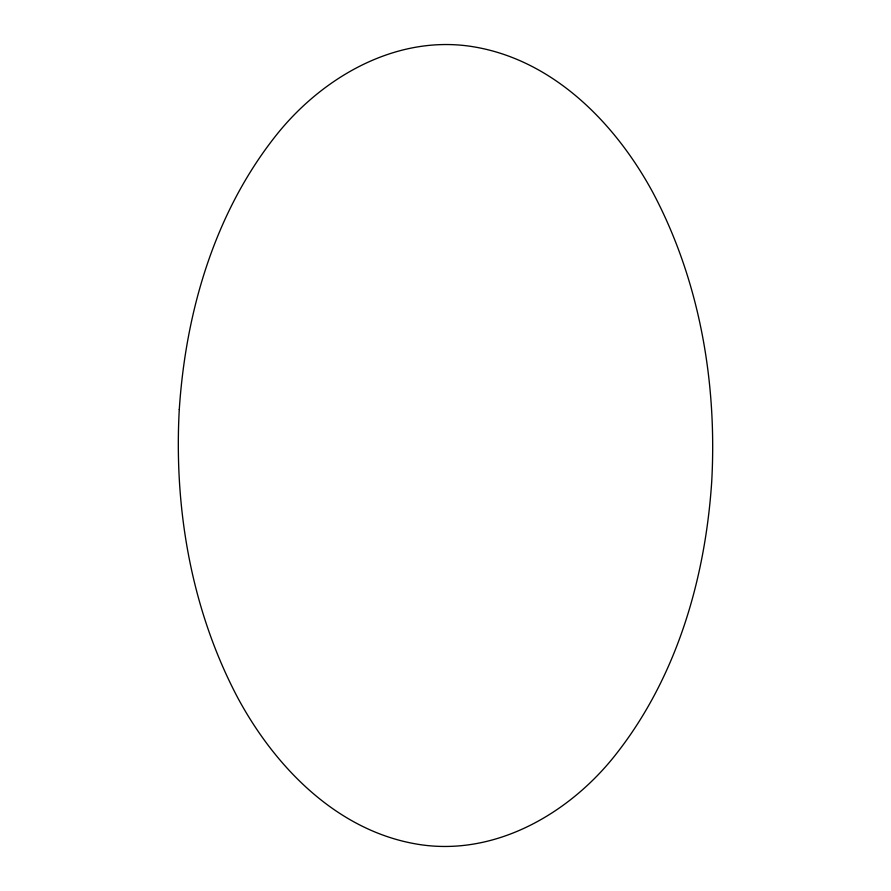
<?xml version="1.0" encoding="UTF-8"?>
<svg xmlns="http://www.w3.org/2000/svg" width="891" height="891" viewBox="0 0 891 891"><rect width="100%" height="100%" fill="white"/><g stroke="black" fill="none" stroke-linecap="round" stroke-linejoin="round"><path stroke-width="1.34" d="M179.28 409.47C173.823 508.527 191.309 610.079 237.986 698.221C275.932 768.499 339.271 833.007 421.476 844.824C496.265 855.382 568.324 813.65 613.977 756.782C676.169 679.109 705.227 579.685 711.72 481.53C717.177 382.473 699.691 280.921 653.014 192.779C615.068 122.501 551.729 57.993 469.524 46.176C394.735 35.618 322.676 77.35 277.023 134.218C214.831 211.891 185.774 311.315 179.28 409.47"/></g></svg>
